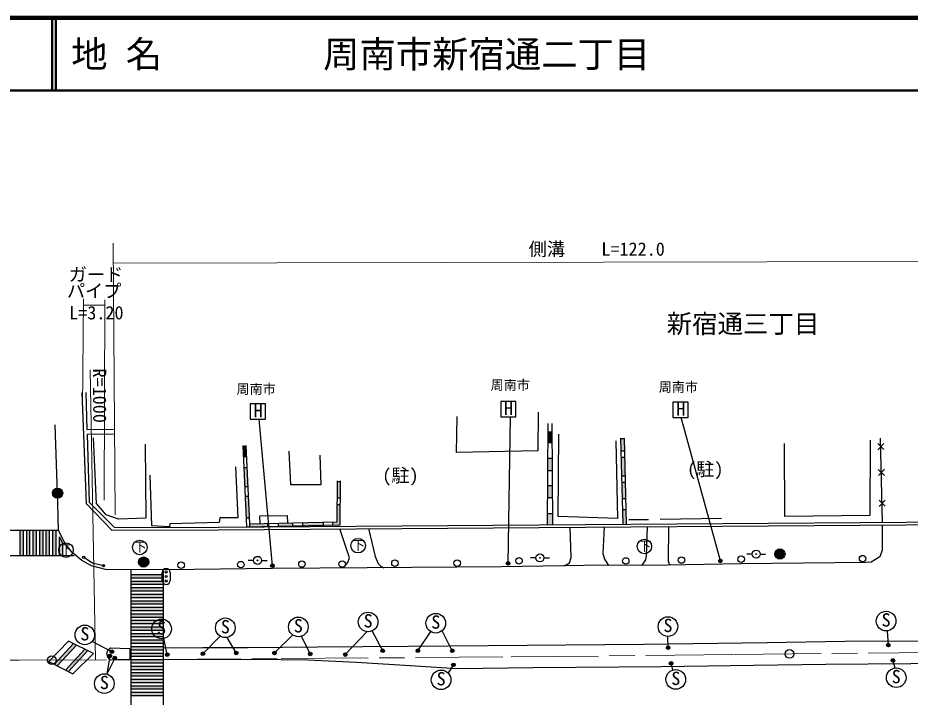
# Model space of a CAD drawing. Units: millimetres at full size, sheet at 1:1000; details may follow other scales. Extents: x 40000 to 680000, y 20000 to 380000.
# Drawn here: x 363034 to 485786, y 286538 to 380000 of the extents above; entities that cross this region are included whole.
import ezdxf
from ezdxf.enums import TextEntityAlignment as Align

# ---------------------------------------------------------------- set-up
doc = ezdxf.new("R2010")
doc.units = ezdxf.units.MM
doc.header["$LTSCALE"] = 1000
doc.linetypes.add('CHAIN', pattern=[18.5, 12, -1.5, 3.5, -1.5])
for name, color, linetype, lineweight in [('M-BGD', 7, 'Continuous', 25), ('M-BGD-EXST', 7, 'Continuous', 25), ('M-BMK', 2, 'CHAIN', 13), ('M-BMK-SRVR', 3, 'Continuous', 25), ('M-STR-HTXT', 7, 'Continuous', 13), ('M-STR-STRC', 7, 'Continuous', 25), ('M-STR-STRD', 8, 'Continuous', 25), ('M-TTL', 2, 'Continuous', 140), ('M-TTL-LINE', 7, 'Continuous', 50)]:
    doc.layers.add(name, color=color, linetype=linetype, lineweight=lineweight)
doc.layers.add('M-BMK-HTXT', color=7, linetype='Continuous')
doc.layers.add('M-TTL-TXT', color=7, linetype='Continuous')
doc.styles.add('ＭＳ ゴシック', font='')
doc.styles.get('ＭＳ ゴシック').set_extended_font_data('MS Gothic')

msp = doc.modelspace()

# ---------------------------------------------------------------- hatches: boundary and pattern name
at = {"layer": 'M-BGD'}
for points in [[(436527, 321566), (436521, 323032), (435914, 323032), (435906, 321566)], [(446491, 320436), (446450, 322115), (445960, 322115), (446002, 320436)], [(394465, 319663), (394401, 321071), (394001, 321071), (394064, 319663)], [(436544, 317718), (436537, 319398), (435895, 319398), (435887, 317718)], [(446575, 316985), (446512, 319548), (446025, 319548), (446090, 316985)], [(394653, 315502), (394534, 318128), (394134, 318128), (394253, 315502)], [(407395, 313959), (407409, 316207), (407009, 316207), (406995, 313959)], [(436560, 314022), (436553, 315672), (435876, 315672), (435868, 314022)], [(446652, 313866), (446597, 316097), (446112, 316097), (446169, 313866)], [(367804, 314614, 1), (369204, 314614, 1)], [(394847, 311215), (394713, 314185), (394312, 314185), (394446, 311215)], [(407372, 310267), (407389, 313040), (406989, 313040), (406975, 310658), (406339, 310644), (406339, 310244)], [(436577, 310261), (436570, 311823), (435856, 311823), (435848, 310256)], [(446738, 310335), (446688, 312369), (446207, 312369), (446258, 310331)], [(405031, 310216), (405031, 310616), (402214, 310555), (402214, 310155)], [(397386, 310051), (397386, 310451), (396365, 310429), (394922, 310398), (394922, 309998)], [(400826, 310125), (400826, 310525), (400123, 310510), (398851, 310483), (398851, 310082)], [(467173, 306233, 1), (468573, 306233, 1)], [(379640, 305126, 1), (381040, 305126, 1)], [(434808, 305705, 1), (434908, 305705, 1)], [(464555, 306227, 1), (464655, 306227, 1)], [(395963, 305362, 1), (396063, 305362, 1)]]:
    msp.add_hatch(color=256, dxfattribs=at).paths.add_polyline_path(points)
at = {"layer": 'M-BGD-EXST'}
for points in [[(398302, 304626, 1), (397802, 304626, 1)], [(430728, 304941, 1), (430228, 304941, 1)], [(459924, 305288, 1), (459424, 305288, 1)], [(452745, 293342, 1), (452245, 293342, 1)], [(483035, 293694, 1), (482535, 293694, 1)], [(375945, 292216, 1), (375445, 292216, 1)], [(376222, 292781, 1), (375722, 292781, 1)], [(376621, 291905, 1), (376121, 291905, 1)], [(383828, 292386, 1), (383328, 292386, 1)], [(388740, 292507, 1), (388240, 292507, 1)], [(393320, 292632, 1), (392820, 292632, 1)], [(398584, 292633, 1), (398084, 292633, 1)], [(403505, 292495, 1), (403005, 292495, 1)], [(408335, 292396, 1), (407835, 292396, 1)], [(413473, 292930, 1), (412973, 292930, 1)], [(418321, 292926, 1), (417821, 292926, 1)], [(423053, 292926, 1), (422553, 292926, 1)], [(423202, 290984, 1), (422702, 290984, 1)], [(453154, 291185, 1), (452654, 291185, 1)], [(483660, 291601, 1), (483160, 291601, 1)]]:
    msp.add_hatch(color=256, dxfattribs=at).paths.add_polyline_path(points)
at = {"layer": 'M-STR-STRC'}
for points in [[(363800, 309535), (363350, 309535), (363350, 306020), (363800, 306020)], [(364700, 309535), (364250, 309535), (364250, 306020), (364700, 306020)], [(365600, 309535), (365150, 309535), (365150, 306020), (365600, 306020)], [(366500, 309535), (366050, 309535), (366050, 306020), (366500, 306020)], [(367400, 309535), (366950, 309535), (366950, 306020), (367400, 306020)], [(368300, 309535), (367850, 309535), (367850, 306020), (368300, 306020)], [(369200, 307714), (368750, 308596), (368750, 306020), (369200, 306020)], [(383049, 303413), (378625, 303413), (378625, 302963), (383049, 302963)], [(383049, 302513), (378625, 302513), (378625, 302063), (383049, 302063)], [(383049, 301613), (378625, 301613), (378625, 301163), (383049, 301163)], [(383049, 300713), (378625, 300713), (378625, 300263), (383049, 300263)], [(383049, 299813), (378625, 299813), (378625, 299363), (383049, 299363)], [(383049, 298913), (378625, 298913), (378625, 298463), (383049, 298463)], [(383049, 298013), (378625, 298013), (378625, 297563), (383049, 297563)], [(383049, 297113), (378625, 297113), (378625, 296663), (383049, 296663)], [(383049, 296213), (378625, 296213), (378625, 295763), (383049, 295763)], [(383049, 295313), (378625, 295313), (378625, 294863), (383049, 294863)], [(371103, 293700), (370681, 293906), (368049, 291043), (368463, 290829)], [(383049, 294413), (378625, 294413), (378625, 293963), (383049, 293963)], [(383049, 293513), (378625, 293513), (378625, 293063), (383049, 293063)], [(372649, 292944), (372228, 293150), (369570, 290259), (369984, 290045)], [(383049, 292613), (378625, 292613), (378625, 292163), (383049, 292163)], [(383049, 291713), (378625, 291713), (378625, 291263), (383049, 291263)], [(383049, 290813), (378625, 290813), (378625, 290363), (383049, 290363)], [(383049, 289913), (378625, 289913), (378625, 289463), (383049, 289463)], [(383049, 289013), (378625, 289013), (378625, 288563), (383049, 288563)], [(383049, 288113), (378625, 288113), (378625, 287663), (383049, 287663)], [(383049, 287213), (378625, 287213), (378625, 286763), (383049, 286763)]]:
    msp.add_hatch(color=256, dxfattribs=at).paths.add_polyline_path(points)

# ---------------------------------------------------------------- linework, layer by layer
at = {"layer": 'M-BGD'}
for p, q in [((435920, 324195), (435848, 310256)), ((436516, 324201), (436577, 310261)), ((435914, 323032), (436521, 323032)), ((445958, 322182), (446258, 310331)), ((445960, 322115), (446450, 322115)), ((446449, 322154), (446738, 310335)), ((482003, 310590), (481725, 322149)), ((394001, 321071), (394401, 321071)), ((435906, 321566), (436527, 321566)), ((446002, 320436), (446491, 320436)), ((482179, 320593), (481318, 321414)), ((482164, 321431), (481339, 320566)), ((394064, 319663), (394465, 319663)), ((435895, 319398), (436537, 319398)), ((446025, 319548), (446512, 319548)), ((394134, 318128), (394534, 318128)), ((435887, 317718), (436544, 317718)), ((446090, 316985), (446575, 316985)), ((482264, 317055), (481403, 317876)), ((482249, 317893), (481424, 317028)), ((394253, 315502), (394653, 315502)), ((407009, 316207), (407409, 316207)), ((435876, 315672), (436553, 315672)), ((446112, 316097), (446597, 316097)), ((394312, 314185), (394713, 314185)), ((406989, 313040), (407389, 313040)), ((406995, 313959), (407395, 313959)), ((435868, 314022), (436560, 314022)), ((446169, 313866), (446652, 313866)), ((482366, 312811), (481505, 313632)), ((482351, 313649), (481525, 312783)), ((435856, 311823), (436570, 311823)), ((446207, 312369), (446688, 312369)), ((394446, 311215), (394847, 311215)), ((405031, 310616), (405031, 310216)), ((406339, 310644), (406339, 310244)), ((447073, 310969), (449811, 310994)), ((451376, 311020), (459852, 311186)), ((394922, 310398), (394922, 309998)), ((397386, 310451), (397386, 310051)), ((398851, 310483), (398851, 310082)), ((400826, 310525), (400826, 310125)), ((402214, 310555), (402214, 310155)), ((434308, 305705), (433558, 305705)), ((435408, 305705), (436158, 305705)), ((464055, 306227), (463305, 306227)), ((465155, 306227), (465905, 306227)), ((395463, 305362), (394713, 305362)), ((396563, 305362), (397313, 305362))]:
    msp.add_line(p, q, dxfattribs=at)
for points in [[(371817, 328462), (372441, 313200), (375957, 309509), (390652, 309579), (516707, 310491)], [(372380, 328454), (372521, 323350), (376178, 323409)], [(434594, 325741), (434568, 320407), (423387, 320192), (423467, 325152)], [(481954, 310239), (481942, 306752), (481635, 305829), (480415, 305111), (479669, 305064), (462558, 304868), (452373, 304693), (440940, 304660), (429568, 304465), (411071, 304335), (398063, 304236), (383609, 304043), (375096, 304080), (373173, 304605), (371853, 305330), (370473, 306495), (369532, 307699), (368628, 309470), (368556, 313195), (368159, 324024)], [(376196, 322741), (372567, 322659), (372859, 313353), (376340, 309867), (390650, 309929), (516727, 310841)], [(380572, 321362), (380656, 311150), (376901, 311049), (375203, 311625), (373836, 313193), (373453, 322235)], [(445293, 321802), (445506, 311112), (437367, 311378), (437473, 322706)], [(480284, 321896), (480260, 311545), (468541, 311404), (468494, 321426)], [(393997, 321160), (394502, 309988), (407372, 310267), (407409, 316297)], [(394396, 321178), (394884, 310397), (406975, 310658), (407009, 316299)], [(404598, 319832), (404704, 315734), (400570, 315769), (400377, 320393)], [(392970, 318228), (393319, 311213), (390811, 311197), (390716, 310562), (383921, 310403), (383905, 309959), (381461, 310118), (381254, 317085)], [(396365, 310429), (396336, 311498), (400071, 311521), (400123, 310510)], [(407847, 304310), (408429, 305068), (408651, 305700), (407321, 309700)], [(411257, 309728), (412199, 305888), (412591, 304926), (412947, 304570), (413382, 304351)], [(438218, 304614), (438926, 304998), (439159, 305738), (439034, 309929)], [(443707, 309963), (443496, 306289), (443732, 305501), (444285, 304670)], [(448930, 304683), (449422, 305446), (449528, 306029), (449672, 310006)], [(452529, 310027), (452485, 305241), (452736, 304699)], [(372101, 305779), (373305, 305027), (374822, 304630)]]:
    msp.add_lwpolyline(points, dxfattribs=at)
for centre, radius in [((368504, 314614), 700), ((467873, 306233), 700), ((372101, 305779), 150), ((380340, 305126), 700), ((396013, 305362), 550), ((431979, 305287), 450), ((434858, 305705), 550), ((434858, 305705), 50), ((446653, 305274), 450), ((454323, 305406), 450), ((462547, 305534), 450), ((464605, 306227), 550), ((464605, 306227), 50), ((479246, 305592), 450), ((374822, 304630), 150), ((385513, 304697), 450), ((393698, 304773), 450), ((396013, 305362), 50), ((402116, 304851), 450), ((407659, 304851), 450), ((414914, 304970), 450), ((423467, 304985), 450)]:
    msp.add_circle(centre, radius, dxfattribs=at)
at = {"layer": 'M-BGD-EXST'}
for p, q in [((397111, 326879), (395011, 326879)), ((395011, 326879), (395011, 324779)), ((397111, 324779), (397111, 326879)), ((431558, 327207), (429458, 327207)), ((429458, 327207), (429458, 325107)), ((431558, 325107), (431558, 327207)), ((455258, 327115), (453158, 327115)), ((453158, 327115), (453158, 325015)), ((455258, 325015), (455258, 327115)), ((395011, 324779), (397111, 324779)), ((398052, 304626), (396241, 324779)), ((429458, 325107), (431558, 325107)), ((430478, 304941), (430818, 325107)), ((453158, 325015), (455258, 325015)), ((459674, 305288), (454306, 325015)), ((383578, 292386), (383115, 294619)), ((388490, 292507), (390878, 294923)), ((393070, 292632), (391811, 294750)), ((398334, 292633), (400847, 295092)), ((403255, 292495), (402049, 294922)), ((408085, 292396), (411045, 295546)), ((413223, 292930), (411772, 295654)), ((418071, 292926), (419846, 295549)), ((422803, 292926), (421400, 295683)), ((452495, 293342), (452434, 294903)), ((482785, 293694), (482668, 295671)), ((375972, 292781), (373264, 294213)), ((375695, 292216), (375290, 289709)), ((376371, 291905), (375290, 289709)), ((422952, 290984), (422227, 289863)), ((452904, 291185), (453112, 290251)), ((483410, 291601), (483688, 290551))]:
    msp.add_line(p, q, dxfattribs=at)
for centre, radius in [((379811, 307132), 1000), ((409847, 307383), 1000), ((449225, 307267), 1000), ((369662, 306772), 1000), ((398052, 304626), 250), ((430478, 304941), 250), ((459674, 305288), 250), ((482475, 297007), 1350), ((382803, 295932), 1350), ((391575, 296079), 1350), ((401617, 296201), 1350), ((411219, 296885), 1350), ((420529, 296714), 1350), ((452467, 296253), 1350), ((372248, 295101), 1350), ((452495, 293342), 250), ((482785, 293694), 250), ((375695, 292216), 250), ((375972, 292781), 250), ((376371, 291905), 250), ((383578, 292386), 250), ((388490, 292507), 250), ((393070, 292632), 250), ((398334, 292633), 250), ((403255, 292495), 250), ((408085, 292396), 250), ((413223, 292930), 250), ((418071, 292926), 250), ((422803, 292926), 250), ((422952, 290984), 250), ((452904, 291185), 250), ((483410, 291601), 250), ((374936, 288407), 1350), ((421262, 288920), 1350), ((453542, 288972), 1350), ((483867, 289213), 1350)]:
    msp.add_circle(centre, radius, dxfattribs=at)
at = {"layer": 'M-BMK'}
msp.add_lwpolyline([(66755, 292612), (110907, 292612), (144555, 292432), (150441, 292432), (180550, 292291), (205930, 292124), (241043, 291975), (270429, 291786), (308464, 291759), (347928, 291618), (363222, 291606), (399236, 291846), (430903, 292073), (461527, 292396), (505783, 292879), (544442, 293395), (568415, 293653)], dxfattribs=at)
at = {"layer": 'M-BMK-SRVR'}
for centre in [(367701, 291636), (469182, 292480)]:
    msp.add_circle(centre, 600, dxfattribs=at)
at = {"layer": 'M-STR-HTXT'}
for p, q in [((376159, 348998), (376412, 311607)), ((496596, 346491), (376178, 346258)), ((372044, 341360), (371909, 326211)), ((372036, 340466), (374988, 340456)), ((374897, 313643), (374991, 341205)), ((373728, 291676), (373003, 331590))]:
    msp.add_line(p, q, dxfattribs=at)
at = {"layer": 'M-STR-STRC'}
for p, q in [((361003, 309535), (368514, 309535)), ((363350, 306020), (363350, 309535)), ((363800, 306020), (363800, 309535)), ((364250, 306020), (364250, 309535)), ((364700, 306020), (364700, 309535)), ((365150, 306020), (365150, 309535)), ((365600, 306020), (365600, 309535)), ((366050, 306020), (366050, 309535)), ((366500, 306020), (366500, 309535)), ((366950, 306020), (366950, 309535)), ((367400, 306020), (367400, 309535)), ((367850, 306020), (367850, 309535)), ((368300, 306020), (368300, 309535)), ((368750, 306020), (368750, 308596)), ((369200, 307714), (368750, 308596)), ((369200, 306020), (369200, 307714)), ((358213, 306020), (370775, 306020)), ((378625, 278856), (378625, 304065)), ((378625, 303413), (383049, 303413)), ((382893, 302597), (382893, 303697)), ((383049, 278928), (383049, 304047)), ((383993, 303697), (383993, 302597)), ((378625, 302963), (383049, 302963)), ((378625, 302513), (383049, 302513)), ((378625, 302063), (383049, 302063)), ((378625, 301613), (383049, 301613)), ((378625, 301163), (383049, 301163)), ((378625, 300713), (383049, 300713)), ((378625, 300263), (383049, 300263)), ((378625, 299813), (383049, 299813)), ((378625, 299363), (383049, 299363)), ((378625, 298913), (383049, 298913)), ((378625, 298463), (383049, 298463)), ((378625, 298013), (383049, 298013)), ((378625, 297563), (383049, 297563)), ((378625, 297113), (383049, 297113)), ((378625, 296663), (383049, 296663)), ((378625, 296213), (383049, 296213)), ((378625, 295763), (383049, 295763)), ((378625, 295313), (383049, 295313)), ((378625, 294863), (383049, 294863)), ((368049, 291043), (370681, 293906)), ((368463, 290829), (371103, 293700)), ((378625, 294413), (383049, 294413)), ((378625, 293963), (383049, 293963)), ((378625, 293513), (383049, 293513)), ((369570, 290259), (372228, 293150)), ((369984, 290045), (372649, 292944)), ((378625, 293063), (383049, 293063)), ((378625, 292613), (383049, 292613)), ((378625, 292163), (383049, 292163)), ((378625, 291713), (383049, 291713)), ((378625, 291263), (383049, 291263)), ((378625, 290813), (383049, 290813)), ((378625, 290363), (383049, 290363)), ((378625, 289913), (383049, 289913)), ((378625, 289463), (383049, 289463)), ((378625, 289013), (383049, 289013)), ((378625, 288563), (383049, 288563)), ((378625, 288113), (383049, 288113)), ((378625, 287663), (383049, 287663)), ((378625, 287213), (383049, 287213)), ((378625, 286763), (383049, 286763))]:
    msp.add_line(p, q, dxfattribs=at)
msp.add_lwpolyline([(367304, 291426), (370602, 289727), (373427, 292564), (369992, 294243)], close=True, dxfattribs=at)
for centre in [(383437, 303763), (383437, 303143), (383437, 302523)]:
    msp.add_circle(centre, 150, dxfattribs=at)
for centre, start, end in [((383443, 303697), 90, 180), ((383443, 303697), 0, 90), ((383443, 302597), 180, 270), ((383443, 302597), 270, 0)]:
    msp.add_arc(centre, 550, start, end, dxfattribs=at)
at = {"layer": 'M-STR-STRD'}
for points in [[(383049, 293324), (388461, 293348), (394729, 293386), (404259, 293454), (416766, 293569), (427723, 293652), (449138, 293808), (466101, 294054), (476781, 294252), (487747, 294308), (499490, 294397), (511020, 294548), (515807, 294561), (519913, 294547), (529730, 293831), (537016, 293219), (540985, 293276), (545473, 293340), (550238, 293372), (558434, 293490)], [(558455, 292062), (549257, 291997), (543139, 291962), (536076, 291769), (529395, 291668), (524249, 291608), (516488, 291503), (504125, 291330), (491683, 291160), (474182, 291025), (464213, 290892), (451584, 290701), (433926, 290560), (423461, 290416), (417732, 290790), (409624, 291305), (402889, 291616), (395480, 291733), (383049, 291677)]]:
    msp.add_lwpolyline(points, dxfattribs=at)
msp.add_lwpolyline([(378417, 293250), (378417, 291658), (375768, 291615), (375411, 292014), (375273, 292563), (375432, 293008), (375797, 293306)], close=True, dxfattribs=at)
at = {"layer": 'M-TTL'}
msp.add_line((680000, 380000), (40000, 380000), dxfattribs=at)
at = {"layer": 'M-TTL-LINE'}
for p, q in [((367750, 380000), (367750, 370000)), ((368250, 380000), (368250, 370000)), ((40000, 370000), (680000, 370000))]:
    msp.add_line(p, q, dxfattribs=at)

# ---------------------------------------------------------------- texts
at = {"layer": 'M-BGD-EXST', "style": 'ＭＳ ゴシック'}
for s, height, p in [('周南市', 1320, (428074, 328423)), ('周南市', 1320, (393117, 327872)), ('周南市', 1320, (451200, 328151)), ('H', 1833, (395464, 324471)), ('H', 1833, (429910, 324799)), ('H', 1833, (453611, 324707)), ('下', 1320, (408994, 306396)), ('下', 1320, (368810, 305785)), ('下', 1320, (378958, 306145)), ('下', 1320, (448373, 306279))]:
    msp.add_text(s, height=height, dxfattribs=at).set_placement(p, align=Align.BOTTOM_LEFT)
for p in [(390920, 294786), (400962, 294909), (410564, 295593), (419873, 295422), (451812, 294960), (481819, 295715), (371593, 293809), (382148, 294640), (420606, 287627), (452887, 287679), (483212, 287921), (374280, 287114)]:
    msp.add_text('S', height=1833, rotation=358.508, dxfattribs=at).set_placement(p, align=Align.BOTTOM_LEFT)
at = {"layer": 'M-BMK-HTXT', "style": 'ＭＳ ゴシック'}
for s, height, p in [('新宿通三丁目', 2566, (452292, 335858)), ('(駐)', 1833, (413165, 315580)), ('(駐)', 1833, (455103, 316448))]:
    msp.add_text(s, height=height, dxfattribs=at).set_placement(p, align=Align.BOTTOM_LEFT)
at = {"layer": 'M-STR-HTXT', "style": 'ＭＳ ゴシック'}
for s, p in [('側溝\u3000\u3000L=122.0', (433307, 346727)), ('ガード', (370030, 343232)), ('パイプ', (369783, 340961)), ('L=3.20', (370090, 337961))]:
    msp.add_text(s, height=1833, dxfattribs=at).set_placement(p, align=Align.BOTTOM_LEFT)
msp.add_text('R=1000', height=1833, rotation=270.273, dxfattribs=at).set_placement((372817, 331746), align=Align.BOTTOM_LEFT)
at = {"layer": 'M-TTL-TXT', "style": 'ＭＳ ゴシック'}
for s, p in [('地 名', (370380, 375000)), ('周南市新宿通二丁目', (405024, 375000))]:
    msp.add_text(s, height=3666, dxfattribs=at).set_placement(p, align=Align.MIDDLE_LEFT)

doc.saveas('drawing.dxf')
